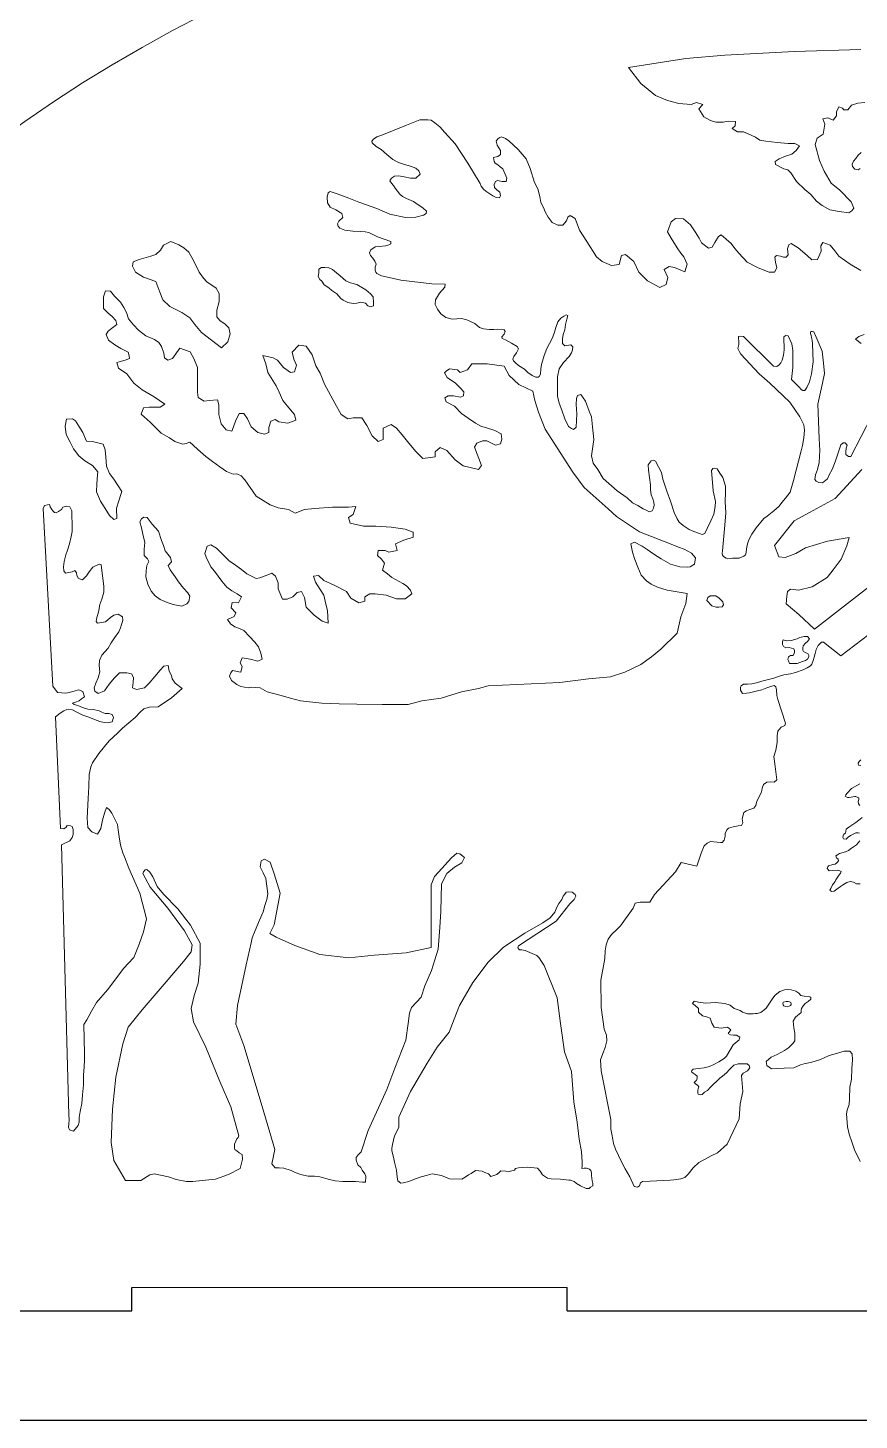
# Model space of a CAD drawing. Header units: millimetres. Extents: x 0 to 1069, y -442 to 347.
# Drawn here: x 96.1 to 210, y 0 to 190.8 of the extents above; entities that cross this region are included whole.
import ezdxf

# ---------------------------------------------------------------- set-up
doc = ezdxf.new("R2010")
doc.units = ezdxf.units.MM

# ---------------------------------------------------------------- blocks, each defined once
blk = doc.blocks.new('alles1')
for p, q in [((-124.53, 0), (-124.53, 4)), ((-50, 0), (-50, 4)), ((-50, 0), (50, 0)), ((-224.53, 0), (-124.53, 0))]:
    blk.add_line(p, q)
at = {"lineweight": 5}
blk.add_line((-124.53, 4), (-50, 4), dxfattribs=at)
for points in [[(-39.5, 213), (-37.41, 210.24), (-34.89, 208.15), (-32.8, 207.31), (-30.88, 206.81), (-28.79, 206.64), (-27.86, 206.98), (-26.78, 206.64), (-27.45, 205.89), (-27.45, 205.89), (-26.61, 204.55), (-25.44, 203.88), (-24.52, 203.63), (-23.26, 203.63), (-22.43, 203.8), (-21.17, 203.71), (-21.17, 203.71), (-21.25, 202.96), (-21.76, 202.54), (-21.76, 202.54), (-20.83, 201.96), (-19.83, 201.96), (-18.99, 201.62), (-17.74, 201.04), (-16.99, 200.53), (-15.98, 200.37), (-14.06, 200.11), (-12.13, 199.95), (-11.04, 199.95), (-10.21, 199.53), (-10.79, 198.78), (-11.55, 198.11), (-12.63, 197.77), (-13.72, 197.35), (-14.39, 196.85), (-14.31, 196.35), (-12.88, 195.6), (-12.21, 195.43), (-11.71, 194.93), (-10.71, 193.42), (-9.29, 192.08), (-8.28, 191.24), (-7.28, 190.07), (-6.36, 189.32), (-5.02, 188.57), (-3.43, 188.31), (-1.75, 188.06), (-1.25, 188.4), (-0.92, 188.9), (-1.34, 189.99), (-3.32, 191.97), (-4.79, 193.17), (-5.99, 195.19), (-6.81, 197.07), (-7.53, 199.78), (-7.16, 200.84), (-6.16, 201.53), (-5.85, 203.24), (-6.23, 204.17), (-5.37, 204.34), (-4.45, 203.93), (-3.9, 204.72), (-3.87, 205.4), (-3.45, 206.23), (-2.87, 206.02), (-2.6, 205.75), (-1.95, 205.75), (-1.3, 206.54), (-0.2, 206.88), (1, 206.98)], [(0.27, 216.06), (-11.06, 215.73), (-23.01, 215.09), (-29.65, 214.49), (-39.5, 213)], [(-0.18, 195.42), (-0.73, 195.56), (-1.11, 196.01), (-1.18, 196.42), (-0.94, 196.9), (-0.59, 197.38), (-0.15, 197.93), (0.33, 198.44)], [(0.15, 195.68), (-0.18, 195.42)], [(-48.47, 151.35), (-48.9, 150.96), (-49.28, 151.14), (-49.76, 151.48), (-50.4, 152.81), (-50.91, 154.26), (-51.34, 155.46), (-51.64, 156.66), (-51.68, 158.16), (-51.68, 159.96), (-51.38, 161.38), (-50.61, 162.45), (-49.67, 163.48), (-49.28, 164.08), (-49.11, 164.59), (-49.03, 165.11), (-49.37, 165.45), (-50.4, 165.28), (-50.78, 165.71), (-50.78, 166.5), (-50.71, 167.21), (-50.42, 168.02), (-50.29, 168.96), (-50.05, 169.86), (-49.88, 170.47), (-50.18, 170.61), (-50.56, 170.39), (-51.1, 170.04), (-51.59, 169.42), (-51.94, 168.43), (-52.18, 167.62), (-52.53, 166.68), (-53.01, 165.71), (-53.5, 164.84), (-53.96, 163.61), (-54.4, 162.12), (-54.51, 161.33), (-54.54, 160.43), (-54.8, 160.06), (-54.97, 159.95), (-55.36, 159.94), (-55.97, 160.23), (-56.76, 160.71), (-57.33, 161.29), (-58.33, 161.92), (-58.87, 162.39), (-59.19, 162.71), (-59.33, 163.02), (-59.15, 163.48), (-58.66, 164.11), (-58.34, 164.76), (-58.57, 165.2), (-59.54, 165.76), (-60.57, 166.31), (-61.11, 166.56), (-61.17, 166.83), (-60.79, 167.3), (-60.62, 167.74), (-60.81, 168.04), (-61.88, 168.15), (-62.57, 168.07), (-63.31, 168.09), (-64.3, 168.23), (-65.01, 168.42), (-65.83, 169.11), (-67.2, 169.77), (-68.11, 169.96), (-69.67, 169.88), (-70.79, 170.12), (-71.62, 170.75), (-72.22, 171.6), (-72.58, 172.4), (-72.52, 173.17), (-71.84, 174.29), (-70.96, 175.36), (-70.9, 175.85), (-73.15, 175.94), (-78.5, 176.53), (-81.02, 177.14), (-81.78, 177.28), (-82.6, 177.66), (-82.79, 177.89), (-82.9, 178.24), (-82.88, 178.77), (-82.72, 179.26), (-82.93, 179.77), (-83.28, 180.31), (-83.65, 180.74), (-83.86, 181.24), (-83.6, 181.72), (-82.85, 182.26), (-82.21, 182.3), (-81.11, 182.44), (-80.51, 182.61), (-80.21, 182.75), (-80.2, 183.19), (-82.47, 183.97), (-83.98, 184.73), (-84.6, 184.84), (-85.39, 184.86), (-86.72, 184.93), (-88.09, 185.11), (-88.94, 185.46), (-89.2, 185.81), (-89.34, 186.2), (-89.09, 186.66), (-88.44, 187.3), (-88.57, 187.98), (-89.6, 188.57), (-90.61, 189.05), (-91.05, 189.78), (-91.07, 190.74), (-90.92, 191.51), (-90.59, 191.75), (-89.38, 191.31), (-87.38, 190.59), (-85.67, 189.91), (-82.62, 188.81), (-80.36, 187.87), (-77.66, 187.3), (-75.91, 187.34), (-74.58, 187.66), (-74.13, 187.98), (-74.09, 188.37), (-74.74, 188.96), (-75.51, 189.42), (-76.34, 190.02), (-77.53, 190.53), (-78.19, 190.9), (-78.65, 191.3), (-79.08, 191.81), (-79.45, 192.29), (-79.72, 192.74), (-80.09, 193.16), (-80.35, 193.56), (-80.08, 194), (-79.55, 194.36), (-78.86, 194.44), (-77.89, 194.22), (-76.8, 194.03), (-75.94, 194), (-75.19, 194.7), (-75.4, 195.28), (-75.91, 195.71), (-76.82, 196.07), (-77.86, 196.35), (-78.89, 196.7), (-79.84, 197.22), (-80.9, 198.07), (-81.87, 198.92), (-82.73, 199.42), (-83.37, 200.07), (-83.42, 200.34), (-83.19, 200.67), (-82.57, 201.07), (-81.73, 201.36), (-77.49, 203.09), (-75.23, 204.01), (-73.87, 204.01), (-73.31, 203.93), (-72.67, 203.49), (-71.83, 202.82), (-70.93, 201.86), (-69.18, 199.91), (-66.99, 196.59), (-64.87, 193.13), (-64.7, 192.67), (-64.31, 192.12), (-63.94, 191.79), (-62.73, 190.99), (-62.16, 190.72), (-61.59, 190.66), (-61.39, 190.99), (-61.55, 191.63), (-62.06, 192.02), (-62.43, 192.43), (-62.52, 192.92), (-62.25, 193.45), (-61.94, 193.61), (-61.11, 193.47), (-60.44, 193.47), (-60.33, 194.02), (-61, 195.62), (-61.5, 195.96), (-61.85, 196.31), (-62.34, 196.56), (-62.51, 196.85), (-62.59, 197.55), (-61.85, 197.7), (-61.41, 198.07), (-61.41, 198.73), (-61.99, 199.68), (-62.14, 200.37), (-61.89, 200.78), (-61.55, 200.99), (-61.23, 201.07), (-60.54, 200.8), (-60.01, 200.41), (-58.4, 198.94), (-57.03, 197.35), (-56.34, 195.65), (-55.57, 193.29), (-55.03, 192.19), (-54.67, 190.9), (-54.48, 189.86), (-54.07, 189.01), (-53.76, 188.24), (-53.27, 187.31), (-52.56, 186.43), (-51.62, 185.99), (-50.72, 185.94), (-50.09, 186.68), (-49.87, 187.36), (-49.46, 187.64), (-48.64, 187.09), (-47.9, 185.09), (-46.63, 183.15), (-44.96, 180.54), (-44.02, 179.73), (-42.41, 179.06), (-41.08, 179.2), (-40.67, 180.74), (-40, 180.94), (-38.6, 179.73), (-37.73, 177.93), (-36.26, 176.45), (-34.11, 175.31), (-33.04, 175.78), (-32.77, 176.99), (-33.38, 178.39), (-32.51, 178.86), (-31.64, 178.73), (-29.83, 177.99), (-29.43, 179.27), (-30.03, 180.54), (-30.56, 181.14), (-31.17, 182.08), (-32.17, 183.75), (-32.84, 184.82), (-32.17, 186.56), (-31.43, 187.1), (-30.1, 187.03), (-28.89, 186.03), (-28.09, 184.82), (-27.42, 183.75), (-27.02, 182.95), (-25.81, 182.01), (-25.14, 182.21), (-24.74, 183.01), (-24.07, 184.02), (-23.6, 184.29), (-21.93, 182.81), (-21.26, 181.94), (-20.59, 181.14), (-19.18, 179.6), (-17.31, 178.66), (-15.43, 177.93), (-14.5, 177.93), (-14.09, 178.66), (-14.3, 179.6), (-14.42, 180.46), (-14.16, 180.74), (-13.46, 180.67), (-12.97, 180.47), (-12.49, 180.47), (-12.16, 180.86), (-12.28, 181.9), (-12.02, 182.58), (-11.65, 182.81), (-10.42, 182.07), (-8.88, 180.79), (-8.1, 180), (-7.14, 180.09), (-6.53, 181.51), (-6.56, 182.45), (-6.2, 182.97), (-4.99, 182.53), (-4.14, 181.57), (-3.46, 180.66), (-1.54, 179.29), (0.27, 178.22)], [(0.84, 167.25), (-0.06, 166.87), (-0.61, 166.44), (0.33, 165.67)], [(2.13, 124.33), (-7.65, 116.77), (-10.32, 119.24), (-12.47, 121.12), (-12.4, 122.39), (-12.27, 123.19), (-11.73, 123.6), (-10.39, 123.46), (-8.05, 124), (-5.5, 125.6), (-4.43, 126.94), (-3.09, 128.75), (-2.09, 131.03), (-1.69, 132.43), (-5.44, 131.83), (-9.19, 130.69), (-10.86, 129.69), (-12.67, 129.02), (-13.74, 129.15), (-14.47, 131.09), (-11.13, 135.31), (-8.52, 136.72), (-4.1, 139.13), (0.46, 144.08)], [(2.1, 153.17), (-1.41, 146.35), (-1.85, 146.33), (-2.29, 146.66), (-2.29, 147.16), (-2.2, 147.75), (-2.05, 148.26), (-2.42, 148.7), (-2.73, 148.65), (-3.12, 148.32), (-3.32, 147.84), (-4.08, 145.41), (-4.61, 144.12), (-5.13, 143.2), (-5.4, 142.52), (-5.99, 142.08), (-6.29, 141.84), (-6.91, 141.88), (-7.37, 142.1), (-7.61, 142.39), (-7.48, 143.18), (-7.13, 144.1), (-6.82, 145.28), (-6.71, 147.39), (-6.82, 149.43), (-7.09, 155.3), (-6.29, 158.87), (-5.95, 160.54), (-6.09, 162.35), (-6.36, 164.36), (-7.36, 166.77), (-7.76, 167.7), (-8.05, 167.77), (-8.26, 167.73), (-8.32, 167.65), (-8.31, 167.38), (-8.24, 167.09), (-8.13, 166.71), (-8.04, 166.24), (-7.98, 165.62), (-7.88, 162.56), (-8.15, 160.51), (-8.5, 159.14), (-8.94, 158.16), (-9.32, 157.63), (-9.67, 157.65), (-9.92, 157.79), (-10.24, 158.14), (-11.59, 159.51), (-11.36, 161.56), (-11.36, 163.13), (-11.36, 164.48), (-11.53, 165.62), (-12.18, 167.03), (-12.55, 167.09), (-12.89, 166.85), (-12.83, 164.63), (-12.95, 163.69), (-13.21, 162.82), (-13.41, 162.4), (-13.71, 162.06), (-14.11, 161.78), (-14.67, 161.81), (-19.79, 166.88), (-20.35, 166.97), (-20.66, 166.88), (-20.65, 166.57), (-20.58, 166.07), (-20.63, 165.52), (-20.76, 164.85), (-20.48, 164.24), (-20.24, 163.88), (-17.11, 160.48), (-15.28, 158.92), (-11.85, 155.63), (-10.15, 153.11), (-9.49, 151.78), (-9.38, 150.86), (-9.47, 149.54), (-9.71, 148.21), (-9.95, 147.31), (-11.22, 142.21), (-11.8, 140.22), (-12.6, 139.2), (-13.25, 138.43), (-13.68, 137.83), (-14.59, 137.04), (-15.76, 136.1), (-16.33, 135.71), (-17.62, 134.09), (-18.4, 133.04), (-18.91, 132.06), (-19.13, 131.35), (-19.29, 130.5), (-19.36, 129.88), (-19.45, 129.5), (-19.74, 129.24), (-20.16, 129.09), (-20.52, 128.93), (-21, 128.9), (-21.67, 128.91), (-22.51, 128.81), (-22.79, 128.92), (-23.21, 129.18), (-23.39, 129.45), (-23.47, 129.73), (-23.38, 130.18), (-22.98, 134.59), (-22.81, 136.71), (-22.95, 138.57), (-22.87, 140.22), (-22.87, 141.26), (-23.37, 142.71), (-23.88, 143.47), (-24.34, 144.2), (-24.82, 144.35), (-25.08, 144.29), (-25.28, 143.91), (-25, 140.48), (-24.61, 138.65), (-24.64, 137.76), (-24.91, 136.48), (-25.4, 135.32), (-26, 134.02), (-26.42, 133.15), (-26.88, 133), (-27.52, 133.18), (-28.32, 133.46), (-29.11, 133.82), (-30.12, 134.51), (-30.8, 135.06), (-31.18, 135.65), (-31.67, 136.74), (-32.3, 138.67), (-32.94, 140.41), (-33.6, 142.43), (-33.87, 143.57), (-34.89, 145.51), (-35.23, 145.71), (-35.64, 145.58), (-36.14, 144.92), (-36.09, 143.97), (-35.7, 141.5), (-35.74, 140.63), (-35.63, 139.78), (-35.35, 139.1), (-35.18, 138.51), (-35.11, 137.97), (-35.22, 137.49), (-35.43, 137.01), (-35.91, 136.87), (-36.35, 137.07), (-37.01, 137.39), (-37.88, 137.94), (-38.83, 138.42), (-39.7, 139.23), (-41.44, 140.44), (-43.81, 142.58), (-44.72, 144.13), (-45.56, 145.2), (-45.81, 146.46), (-45.46, 149.22), (-45.65, 151.43), (-45.81, 153.12), (-46.22, 154.11), (-46.84, 155.8), (-47.63, 156.96), (-48.22, 156.76), (-48.42, 156.28), (-48.44, 155.25), (-48.35, 153.63), (-48.47, 151.35)], [(-123.29, 180.11), (-124.33, 179.69), (-124.44, 178.96), (-123.92, 177.91), (-122.56, 177.08), (-120.46, 176.34), (-120.46, 176.34), (-119.73, 174.46), (-119.21, 173.2), (-118.06, 172.05), (-115.97, 171.01), (-114.61, 170.07), (-113.77, 168.92), (-112.62, 167.56), (-109.17, 164.94), (-108.12, 165.99), (-107.7, 167.35), (-107.91, 168.39), (-108.54, 169.02), (-109.48, 169.65), (-110, 170.28), (-110, 171.43), (-109.58, 172.89), (-109.58, 174.25), (-110.11, 175.19), (-111.68, 176.24), (-112.3, 176.87), (-113.04, 177.91), (-113.98, 179.9), (-114.81, 181.36), (-115.65, 182.1), (-116.49, 182.62), (-117.85, 183.14), (-117.85, 183.14), (-119.1, 182.52), (-119.63, 181.68), (-120.46, 180.95), (-121.3, 180.63), (-123.29, 180.11)], [(-88.73, 173.4), (-89.44, 174.2), (-90.32, 174.75), (-90.81, 175.21), (-91.61, 175.76), (-92.02, 176.36), (-92.38, 176.67), (-92.65, 177.19), (-92.54, 177.82), (-92.51, 178.42), (-92.05, 178.72), (-91.5, 178.72), (-90.81, 178.67), (-90.18, 178.39), (-89.5, 177.82), (-88.86, 177.27), (-87.91, 176.42), (-87.11, 176.09), (-86.04, 175.79), (-84.5, 174.86), (-83.65, 174.22), (-83.24, 173.68), (-83.16, 172.77), (-83.19, 172.14), (-83.6, 171.95), (-84.12, 172.17), (-84.56, 172.58), (-85.38, 172.8), (-85.99, 172.63), (-86.67, 172.55), (-87.58, 172.74), (-88.37, 173.13), (-88.73, 173.4)], [(-105.92, 109.41), (-107.31, 109.68), (-107.58, 109.3), (-107.8, 108.71), (-107.47, 107.96), (-106.56, 107.27), (-105.87, 106.95), (-104.64, 106.68), (-104.05, 106.84), (-102.55, 106.68), (-101.37, 106.04), (-99.23, 105.45), (-97.35, 104.91), (-95.64, 104.48), (-91.99, 104.05), (-89.05, 103.95), (-86, 103.89), (-81.66, 103.84), (-77.21, 103.84), (-74.91, 104.48), (-71.59, 104.91), (-68.11, 106.04), (-65.16, 106.57), (-63.5, 107.05), (-51.26, 107.59), (-46.36, 108.24), (-42.6, 108.57), (-40.15, 109.39), (-37.37, 110.7), (-35.57, 112), (-33.94, 113.31), (-31.16, 116.09), (-30.51, 118.87), (-29.69, 121.16), (-29.44, 122.85), (-32.88, 123.44), (-34.55, 123.94), (-35.64, 124.44), (-36.39, 125.03), (-37.31, 126.03), (-37.9, 127.37), (-38.4, 128.71), (-38.82, 129.97), (-39.07, 131.39), (-38.48, 131.64), (-37.14, 130.97), (-36.31, 130.39), (-35.14, 129.63), (-33.88, 128.8), (-32.29, 127.88), (-30.7, 127.46), (-29.44, 127.37), (-28.94, 127.46), (-28.19, 127.88), (-28.02, 128.96), (-28.69, 129.8), (-29.95, 130.47), (-30.95, 130.81), (-32.21, 131.31), (-37.62, 133.41), (-41.55, 136.08), (-42.96, 137.38), (-47.09, 141.03), (-49.01, 143.63), (-53.76, 151.01), (-54.91, 153.94), (-55.54, 155.93), (-55.85, 157.5), (-58.26, 158.65), (-59.93, 160.22), (-60.77, 161.79), (-63.7, 162.2), (-64.85, 162.2), (-66.31, 162.2), (-67.04, 161.16), (-67.04, 161.16), (-68.3, 160.74), (-68.8, 161.2), (-70.13, 161.33), (-70.73, 160.94), (-71.03, 160.64), (-70.56, 159.87), (-69.14, 158.89), (-68.33, 158.12), (-67.69, 157.43), (-67.73, 156.75), (-68.29, 156.49), (-69.44, 156.7), (-70.38, 156.7), (-70.94, 156.36), (-70.73, 155.72), (-69.31, 154.95), (-68.07, 153.7), (-66.96, 152.93), (-65.71, 152.07), (-64.69, 151.47), (-63.96, 151.3), (-62.41, 150.79), (-61.3, 150.19), (-61.17, 149.33), (-61.39, 148.52), (-62.29, 148.26), (-63.74, 148.99), (-64.47, 149.03), (-65.46, 148.6), (-65.84, 147.92), (-64.66, 144.82), (-65.18, 144.09), (-67.8, 144.72), (-69.16, 145.77), (-70.62, 147.34), (-71.77, 147.86), (-72.61, 147.13), (-72.61, 146.29), (-72.61, 146.29), (-74.7, 145.98), (-75.96, 147.23), (-77.32, 148.9), (-78.26, 150.06), (-79.2, 151.21), (-80.14, 151.83), (-81.5, 151.21), (-81.5, 149.22), (-82.34, 148.9), (-83.39, 149.85), (-84.33, 151.62), (-85.16, 152.98), (-86.63, 152.98), (-87.57, 152.78), (-88.72, 153.51), (-89.77, 155.49), (-91.55, 158.74), (-92.28, 160.62), (-93.01, 161.88), (-93.64, 163.76), (-94.68, 165.22), (-95.94, 165.43), (-97.09, 164.18), (-96.78, 163.03), (-96.36, 161.98), (-96.67, 160.83), (-97.4, 160.73), (-98.55, 161.56), (-99.6, 162.82), (-100.33, 163.24), (-102.11, 163.65), (-101.59, 162.19), (-101.27, 160.73), (-99.81, 158.42), (-99.29, 157.38), (-98.66, 155.91), (-97.4, 154.34), (-96.67, 153.51), (-96.46, 152.57), (-97.82, 152.04), (-99.39, 152.25), (-100.02, 152.67), (-100.75, 152.36), (-101.07, 151.31), (-101.07, 150.47), (-101.8, 150.16), (-102.95, 150.47), (-104.1, 151.42), (-104.73, 152.78), (-105.35, 153.72), (-106.19, 153.72), (-106.82, 152.36), (-107.13, 151.42), (-107.45, 150.68), (-108.39, 150.89), (-109.23, 151.94), (-109.64, 153.51), (-109.64, 155.18), (-109.85, 156.02), (-111.32, 155.91), (-111.32, 155.91), (-112.15, 155.81), (-113.2, 156.44), (-113.31, 157.38), (-113.31, 159.47), (-113.31, 161.56), (-113.93, 163.13), (-114.56, 164.28), (-116.34, 164.91), (-117.59, 163.13), (-117.59, 163.13), (-118.37, 162.84), (-118.97, 163.25), (-119.04, 164.05), (-119.44, 165.19), (-119.91, 165.86), (-120.65, 166.39), (-122.12, 167), (-123.39, 168), (-124.26, 168.87), (-125.13, 169.94), (-125.47, 171.01), (-125.94, 171.88), (-126.47, 172.75), (-127.54, 173.82), (-128.21, 174.63), (-129.08, 174.69), (-129.42, 173.69), (-129.42, 172.89), (-129.42, 172.28), (-129.42, 171.68), (-128.61, 170.88), (-127.94, 170.34), (-127.28, 169.61), (-127.14, 168.94), (-128.01, 168.27), (-128.61, 167.8), (-128.95, 167.26), (-128.55, 166.26), (-127.48, 165.46), (-126.41, 164.85), (-125.2, 164.18), (-125, 163.58), (-124.93, 163.11), (-125.67, 162.84), (-126.74, 162.58), (-127.14, 162.44), (-126.81, 161.44), (-125.4, 160.5), (-124.2, 158.89), (-122.79, 157.76), (-120.71, 156.55), (-118.91, 155.28), (-119.71, 154.81), (-121.58, 154.81), (-122.52, 154.68), (-122.92, 153.6), (-121.38, 152.2), (-119.51, 150.32), (-118.1, 149.52), (-117.17, 148.92), (-115.83, 148.45), (-115.22, 148.58), (-114.62, 148.78), (-114.02, 148.25), (-113.22, 147.51), (-111.88, 146.31), (-110.74, 145.5), (-109.47, 144.57), (-108.33, 143.76), (-107.19, 143.29), (-106.59, 143.36), (-105.85, 143.03), (-105.18, 142.36), (-103.27, 139.55), (-100.86, 138.08), (-99.5, 137.56), (-97.72, 137.24), (-96.57, 136.62), (-95, 137.24), (-93.22, 137.45), (-90.19, 137.66), (-87.47, 137.66), (-86.21, 137.77), (-86.21, 137.77), (-86.63, 136.41), (-87.47, 135.88), (-87.15, 134.94), (-84.85, 134.42), (-82.76, 134.42), (-80.15, 134.21), (-77.74, 133.9), (-76.38, 133.37), (-76.38, 132.54), (-77.95, 132.01), (-79.41, 131.39), (-79.41, 131.39), (-79.1, 130.23), (-79.1, 130.23), (-80.56, 129.92), (-81.19, 130.23), (-82.34, 130.23), (-82.45, 129.4), (-81.82, 128.77), (-81.3, 128.04), (-81.3, 128.04), (-81.61, 126.89), (-80.77, 126.26), (-80.04, 125.63), (-78.16, 124.59), (-77.53, 124.17), (-76.8, 123.43), (-76.59, 122.81), (-77.74, 121.97), (-79.2, 121.97), (-80.98, 122.6), (-82.87, 122.81), (-83.81, 122.81), (-84.64, 122.28), (-84.64, 121.55), (-85.69, 121.24), (-87.05, 122.07), (-87.78, 123.23), (-89.87, 124.27), (-91.65, 125.11), (-92.59, 125.95), (-93.43, 125.84), (-93.12, 124.79), (-92.28, 123.54), (-91.65, 122.6), (-91.34, 121.03), (-91.03, 119.98), (-90.92, 117.79), (-91.97, 118.1), (-93.33, 119.15), (-94.69, 120.51), (-95, 122.18), (-95.52, 123.23), (-95.52, 123.23), (-96.26, 123.02), (-96.99, 122.28), (-97.93, 121.87), (-98.77, 121.87), (-99.5, 123.64), (-99.5, 124.69), (-99.92, 125.84), (-100.55, 126.36), (-101.28, 126.05), (-101.28, 126.05), (-102.64, 125.53), (-103.27, 125.42), (-104.83, 126.26), (-105.78, 126.99), (-106.82, 127.72), (-107.87, 128.46), (-109.02, 129.61), (-110.06, 130.65), (-111.01, 131.18), (-111.63, 130.97), (-111.63, 130.97), (-112.05, 129.71), (-111.84, 129.08), (-111.84, 129.08), (-111.01, 127.41), (-110.38, 126.68), (-109.12, 125), (-109.12, 125), (-108.29, 123.96), (-107.45, 123.33), (-106.51, 122.81), (-105.78, 122.28), (-105.78, 122.28), (-106.3, 121.24), (-107.34, 121.34), (-107.34, 121.34), (-107.55, 120.4), (-107.55, 120.4), (-106.72, 119.56), (-107.03, 118.94), (-107.03, 118.94), (-108.18, 118.41), (-107.66, 117.68), (-106.93, 117.16), (-105.98, 116.84), (-105.36, 116.53), (-104.42, 115.48), (-104.42, 115.48), (-103.47, 114.54), (-102.85, 113.71), (-102.85, 113.71), (-102.43, 112.66), (-102.43, 112.66), (-102.22, 111.61), (-102.95, 111.3), (-104.31, 111.61), (-105.67, 111.82), (-105.67, 111.82), (-105.98, 110.99), (-105.67, 110.36), (-105.86, 109.4)], [(-127.1, 135.74), (-127.18, 137.49), (-126.76, 138.75), (-126.43, 139.84), (-126.26, 140.34), (-127.6, 142.43), (-128.35, 143.44), (-128.86, 144.69), (-129.02, 146.2), (-129.11, 147.45), (-129.44, 148.46), (-131.28, 148.88), (-132.29, 148.96), (-132.96, 150.47), (-133.63, 151.55), (-134.21, 152.47), (-134.71, 152.81), (-134.71, 152.81), (-135.72, 152.73), (-135.97, 151.55), (-135.8, 150.13), (-135.13, 148.79), (-134.55, 147.62), (-133.63, 146.45), (-132.62, 145.61), (-131.28, 144.77), (-130.36, 143.69), (-130.45, 143.18), (-130.53, 141.68), (-130.61, 140.26), (-129.94, 138.67), (-129.11, 137.41), (-128.35, 136.24), (-127.6, 135.57), (-127.1, 135.74)], [(-138.08, 106.99), (-139.73, 137.42), (-139.52, 137.94), (-139.52, 137.94), (-139.01, 138.07), (-138.66, 138.11), (-138.53, 137.7), (-138.22, 137.25), (-138.05, 137.01), (-137.81, 136.74), (-137.5, 136.7), (-137.12, 136.94), (-136.57, 137.25), (-136.37, 137.66), (-136.37, 137.66), (-135.65, 137.8), (-135.17, 137.7), (-134.82, 137.04), (-134.82, 136.43), (-134.82, 135.84), (-134.79, 135.12), (-134.76, 134.23), (-134.76, 133.48), (-134.96, 132.62), (-135.24, 131.35), (-135.58, 130.29), (-135.85, 129.5), (-136.16, 128.34), (-136.26, 127.41), (-136.2, 126.73), (-135.89, 126.35), (-134.79, 126.56), (-134.28, 126.83), (-134.04, 126.38), (-133.97, 125.97), (-133.69, 125.42), (-132.97, 125.18), (-132.32, 125.87), (-131.84, 126.56), (-131.22, 127.38), (-130.16, 127.89), (-129.79, 127.75), (-129.68, 126.83), (-129.36, 124.14), (-129.36, 123.07), (-129.68, 121.89), (-130, 120.98), (-130.27, 119.69), (-130.54, 118.78), (-130.65, 118.08), (-130.43, 117.76), (-129.04, 118.03), (-128.18, 118.73), (-127.65, 119.16), (-126.9, 119.32), (-126.15, 118.89), (-126.09, 118.3), (-126.2, 117.87), (-126.31, 117.55), (-126.47, 117.01), (-126.79, 116.32), (-127.54, 115.25), (-128.07, 114.39), (-128.61, 113.48), (-129.68, 112.3), (-130.06, 111.39), (-130.16, 110.53), (-130, 109.46), (-130.32, 108.39), (-130.7, 107.53), (-131.02, 106.73), (-130.91, 106.14), (-130.32, 105.76), (-129.2, 106.19), (-128.4, 107.32), (-127.49, 108.44), (-126.63, 109.25), (-125.4, 109.3), (-124.59, 109.09), (-124.27, 108.5), (-124.33, 107.59), (-124.43, 106.68), (-124.43, 106.68), (-123.74, 106.41), (-122.4, 106.73), (-121.59, 107.53), (-120.58, 108.66), (-119.67, 109.73), (-119.08, 110.42), (-118.33, 110.53), (-118.17, 109.57), (-117.74, 108.82), (-117.63, 108.23), (-117.15, 107.53), (-115.92, 106.57), (-117.78, 104.97), (-120.04, 103.46), (-121.55, 103.38), (-122.47, 103.13), (-123.14, 102.54), (-123.98, 101.62), (-125.06, 100.7), (-126.15, 99.78), (-126.99, 98.94), (-128.41, 97.6), (-129.25, 96.68), (-130.17, 95.43), (-131.26, 93.84), (-131.59, 93.17), (-131.84, 91.83), (-131.93, 89.82), (-132.01, 87.73), (-132.18, 84.38), (-132.09, 82.79), (-132.09, 82.79), (-131.42, 82.04), (-130.42, 81.62), (-129.83, 82.62), (-129.58, 84.04), (-129.25, 85.22), (-128.91, 86.22), (-128.91, 86.22), (-128.41, 85.89), (-127.99, 85.22), (-126.99, 83.29), (-126.9, 82.37), (-126.74, 81.2), (-126.49, 79.78), (-126.07, 78.44), (-125.82, 77.77), (-125.06, 75.84), (-123.16, 71.51), (-122.01, 67.11), (-122.54, 64.92), (-123.27, 62.82), (-124.21, 60.52), (-125.99, 58.64), (-127.14, 57.07), (-128.71, 54.98), (-130.59, 52.78), (-131.43, 51.32), (-132.27, 49.85), (-132.79, 49.01), (-132.64, 44.08), (-132.64, 42.96), (-132.69, 41.78), (-132.8, 40.33), (-132.85, 38.67), (-133.01, 36.96), (-133.12, 35.51), (-133.39, 34.12), (-133.55, 33.1), (-133.55, 32.3), (-133.71, 31.71), (-134.55, 30.75)], [(-121.08, 134.76), (-121.94, 135.88), (-122.47, 135.93), (-122.9, 135.67), (-123.17, 135.13), (-122.9, 134.11), (-122.69, 133.04), (-122.31, 131.6), (-122.42, 130.47), (-122.42, 129.4), (-121.88, 128.81), (-121.88, 128.81), (-121.62, 128.33), (-121.99, 127.69), (-122.1, 126.72), (-122.15, 125.7), (-121.83, 124.47), (-121.24, 123.29), (-120.55, 122.44), (-119.69, 121.85), (-118.51, 121.31), (-117.44, 120.99), (-115.99, 120.67), (-115.14, 121.1), (-114.76, 121.47), (-114.6, 122.38), (-114.98, 122.97), (-115.67, 123.78), (-116.53, 124.85), (-117.12, 125.7), (-117.97, 126.94), (-118.3, 127.69), (-117.76, 128.28), (-117.92, 129.03), (-118.83, 130.2), (-119.1, 131.06), (-119.47, 131.97), (-119.96, 133.52), (-121.08, 134.76)], [(-25.9, 122.17), (-26.06, 121.69), (-25.25, 120.78), (-24.5, 120.51), (-24.02, 120.51), (-23.43, 120.57), (-23.22, 120.94), (-23.33, 121.42), (-23.97, 122.07), (-24.56, 122.44), (-25.52, 122.49), (-25.9, 122.17)], [(-35.77, 22.19), (-37.11, 22.15), (-37.42, 21.91), (-37.62, 21.4), (-37.96, 21.16), (-38.51, 21.26), (-39.27, 22.94), (-40.09, 24.28), (-40.67, 25.51), (-41.19, 26.57), (-41.73, 27.67), (-42.04, 28.63), (-42.18, 29.35), (-42.35, 30.24), (-42.52, 31.1), (-42.52, 32.78), (-44.2, 41.07), (-44.31, 43), (-43.88, 44.07), (-43.51, 45.09), (-43.18, 46.26), (-43.24, 47.18), (-43.67, 48.25), (-44.19, 51.93), (-44.24, 56.63), (-43.75, 59.1), (-43.56, 60.34), (-43.5, 61.65), (-43.34, 62.7), (-42.95, 63.63), (-42.38, 64.45), (-41.5, 65.3), (-40.84, 65.93), (-38.7, 68.98), (-38.34, 69.8), (-37.52, 69.99), (-35.85, 69.96), (-35.02, 71.31), (-31.47, 75.18), (-30.47, 76.77), (-27.79, 76.18), (-27.04, 78.36), (-26.53, 79.61), (-26.03, 80.12), (-25.45, 80.37), (-23.75, 80.23), (-23.45, 80.23), (-23.12, 80.61), (-22.96, 81.3), (-22.93, 81.76), (-22.63, 82.39), (-22.36, 82.69), (-21.56, 82.91), (-20.74, 83.08), (-20.16, 83.11), (-19.92, 83.57), (-20.03, 84.29), (-19.75, 85.35), (-19.29, 85.64), (-18.74, 85.84), (-18.05, 86.11), (-17.7, 86.56), (-17.5, 87.31), (-16.73, 88.85), (-16.61, 89.53), (-16.36, 90.15), (-15.83, 90.55), (-15.17, 90.62), (-14.53, 90.52), (-14.11, 90.97), (-14.45, 93.7), (-14.62, 94.93), (-14.29, 96.05), (-14.03, 97.34), (-14.03, 98.46), (-13.92, 99.27), (-13.33, 99.96), (-12.74, 100.23), (-12.63, 100.66), (-13.9, 104.73), (-14.07, 105.41), (-14.17, 106.34), (-14.24, 106.89), (-14.55, 107.09), (-15.13, 106.96), (-15.82, 106.72), (-16.64, 106.37), (-17.43, 106.17), (-18.08, 106.03), (-18.77, 105.82), (-19.31, 105.79), (-19.97, 105.72), (-20.14, 106), (-20.31, 106.3), (-20.31, 106.82), (-20.21, 107.06), (-19.79, 107.33), (-19.11, 107.33), (-18.39, 107.37), (-17.6, 107.54), (-16.64, 107.85), (-15.75, 108.09), (-14.62, 108.36), (-13.83, 108.63), (-12.9, 108.94), (-11.74, 109.11), (-10.92, 109.35), (-9.61, 109.8), (-8.89, 110.11), (-8.34, 110.45), (-8.1, 110.76), (-7.9, 111.41), (-7.69, 111.96), (-7.52, 112.61), (-7.38, 113.3), (-7.04, 113.95), (-6.46, 114.5), (-6.12, 114.53), (-3.13, 112.2), (5.23, 118.56)], [(0.28, 94.37), (-0.01, 94.09), (-0.17, 93.82), (-0.19, 93.67), (-0.1, 93.47), (0.27, 93.4)], [(0.11, 90.28), (-1.29, 89.45), (-2.07, 88.64), (-2.27, 88.39), (-2.38, 88.15), (-2.02, 87.91), (-1.69, 87.94), (-0.76, 88.08), (-0.57, 88.11), (-0.22, 87.94), (-0.08, 87.87), (-0.08, 87.56), (-0.18, 87.21), (-0.11, 86.81), (0.12, 86.57)], [(0.54, 84.51), (-0.08, 84.02), (-0.54, 83.66), (-1.23, 83.19), (-1.79, 82.83), (-2.21, 82.51), (-2.36, 81.83), (-2.64, 81.65), (-2.75, 81.37), (-2.78, 81.06), (-2.68, 80.82), (-2.23, 80.79), (-1.9, 81.14), (-1.46, 81.43), (-0.57, 81.85), (-0.17, 81.85), (0.07, 81.83)], [(0.13, 80.5), (-0.43, 79.83), (-0.77, 79.59), (-1.3, 79.21), (-1.82, 78.85), (-2.36, 78.59), (-3.36, 78.3), (-3.73, 78.11), (-3.98, 77.93), (-3.86, 77.6), (-3.61, 77.33), (-3.55, 77.07), (-3.79, 76.78), (-4.12, 76.5), (-4.53, 76.42), (-5.22, 76.19), (-5.35, 76.06), (-5.45, 75.73), (-5.15, 75.34), (-4.55, 75.39), (-3.76, 75.47), (-3.31, 75.37), (-3.1, 75.22), (-3.18, 74.93), (-3.55, 74.49), (-4, 73.79), (-4.12, 73.53), (-4.57, 72.98), (-4.86, 72.31), (-5.02, 72.03), (-4.73, 71.82), (-4.3, 71.88), (-3.83, 72.19), (-3.17, 72.65), (-2.66, 73), (-2.1, 73.33), (-1.55, 73.54), (-0.98, 73.44), (-0.46, 73.1), (0.18, 73.14)], [(0.15, 25.56), (-0.18, 26.3), (-0.72, 27.37), (-1.19, 28.78), (-1.72, 30.25), (-1.99, 31.52), (-2.19, 33.73), (-2.06, 34.33), (-1.72, 35.34), (-1.66, 36.28), (-1.59, 38.28), (-1.32, 39.69), (-1.25, 41.5), (-1.12, 42.97), (-1.19, 43.98), (-1.59, 44.44), (-2.59, 44.44), (-3.87, 44.04), (-5.14, 43.71), (-6.61, 43.04), (-8.28, 42.5), (-9.22, 42.37), (-10.03, 42.1), (-11.16, 41.63), (-12.84, 41.56), (-14.04, 41.5), (-14.98, 41.43), (-15.78, 42.03), (-15.92, 42.7), (-15.05, 43.44), (-14.04, 43.91), (-12.77, 44.58), (-12.1, 45.05), (-11.3, 45.85), (-11.03, 46.25), (-11.03, 47.52), (-11.16, 48.46), (-11.3, 49.6), (-10.9, 50.27), (-9.92, 51.11), (-9.92, 51.46), (-9.86, 51.78), (-9.59, 52.23), (-9.24, 52.65), (-8.72, 52.99), (-8.26, 53.38), (-8.26, 53.64), (-8.44, 53.79), (-9.44, 53.87), (-9.97, 53.97), (-10.35, 54.42), (-10.84, 54.76), (-11.63, 54.99), (-12.23, 55.02), (-12.79, 54.98), (-13.57, 54.66), (-14.37, 54.08), (-14.78, 53.53), (-15.9, 51.83), (-16.25, 51.57), (-16.82, 51.11), (-17.44, 50.91), (-17.83, 50.91), (-18.16, 50.87), (-19.13, 50.87), (-20, 51.15), (-20.4, 51.42), (-21.39, 51.77), (-22.11, 52.32), (-22.99, 52.62), (-24.57, 52.82), (-26.3, 52.71), (-27.51, 52.87), (-28.23, 53), (-28.54, 52.65), (-28.06, 52.27), (-27.53, 51.75), (-27.49, 51.13), (-26.83, 50.54), (-26.15, 50.34), (-25.49, 50.1), (-25.2, 49.25), (-24.85, 48.59), (-23.62, 48.41), (-22.55, 48.57), (-22, 48.11), (-22.44, 47.5), (-22.05, 47.25), (-21.54, 47.2), (-20.98, 47.23), (-20.42, 46.86), (-20.52, 46.41), (-21.58, 45.55), (-22.69, 43.6), (-23.14, 43.23), (-24.05, 42.63), (-24.89, 42.2), (-25.65, 41.83), (-26.51, 41.6), (-27.53, 41.51), (-28.44, 41.36), (-28.64, 41.17), (-28.71, 40.92), (-28.41, 40.68), (-28.08, 40.47), (-27.73, 40.18), (-27.73, 39.82), (-27.84, 39.43), (-27.95, 39.39), (-28.16, 39.22), (-28.25, 39.08), (-28.02, 38.86), (-27.64, 38.6), (-27.48, 38.37), (-27.55, 38.01), (-27.62, 37.78), (-27.64, 37.33), (-27.57, 37.07), (-27.23, 36.97), (-26.88, 37.02), (-26.47, 37.41), (-25.98, 37.74), (-25.45, 38.27), (-23.88, 39.83), (-23.4, 40.18), (-22.72, 40.73), (-22.21, 41.31), (-21.81, 41.73), (-21.47, 42.04), (-20.71, 42.27), (-19.97, 42.31), (-19.19, 42.27), (-18.86, 42.01), (-18.73, 41.58), (-19.12, 41.11), (-19.86, 40.72), (-20.17, 40.3), (-19.93, 37.57), (-20.4, 35.43), (-20.53, 32.88), (-22.61, 28.53), (-24.28, 27.06), (-25.35, 26.52), (-26.49, 25.92), (-27.43, 25.39), (-28.43, 24.45), (-29.3, 23.38), (-29.84, 22.84), (-30.51, 22.57), (-31.71, 22.44), (-32.38, 22.37), (-35.77, 22.19)], [(-13, 114.91), (-12.42, 114.73), (-11.63, 114.8), (-10.64, 115.11), (-10.13, 115.35), (-9.41, 115.49), (-8.82, 115.49), (-8.51, 115.08), (-8.82, 114.63), (-9.17, 114.36), (-9.17, 114.36), (-9.61, 113.91), (-9.65, 113.57), (-9.65, 113.16), (-9.51, 112.95), (-9.51, 112.95), (-9.13, 112.71), (-8.79, 112.57), (-8.79, 112.57), (-8.62, 112.23), (-8.62, 111.99), (-8.86, 111.61), (-9.17, 111.41), (-9.68, 111.24), (-10.64, 110.86), (-10.95, 110.86), (-11.56, 110.86), (-11.91, 110.89), (-12.11, 111.31), (-12.22, 111.58), (-12.11, 111.99), (-11.77, 112.23), (-11.29, 112.27), (-11.29, 112.27), (-11.08, 112.75), (-11.08, 113.09), (-11.19, 113.36), (-11.19, 113.36), (-12.01, 113.6), (-12.56, 113.57), (-12.56, 113.57), (-12.94, 113.77), (-13.11, 114.15), (-13.14, 114.56), (-13, 114.91)], [(-134.55, 30.75), (-135.22, 31), (-135.37, 31.43), (-135.32, 31.96), (-135.28, 32.78), (-135.35, 33.51), (-136.6, 79.8), (-135.14, 80.52), (-134.79, 81.04), (-134.62, 81.59), (-134.58, 82.41), (-134.75, 82.96), (-135.05, 83.05), (-135.61, 83.13), (-135.78, 82.83), (-136.21, 82.53), (-136.76, 82.62), (-137.61, 101.72), (-136.81, 102.38), (-136.18, 102.74), (-135.69, 102.98), (-135.33, 103.04), (-134.7, 102.93), (-133.99, 102.54), (-132.94, 102.05), (-131.9, 101.69), (-130.94, 101.26), (-130.04, 100.95), (-129.27, 100.76), (-128.69, 100.73), (-127.93, 100.87), (-127.68, 101.61), (-127.9, 102.13), (-128.47, 102.3), (-129.13, 102.32), (-129.68, 102.52), (-130.15, 102.74), (-131.13, 102.98), (-132.07, 103.07), (-133, 103.34), (-133.77, 103.67), (-134.43, 103.86), (-134.73, 104.08), (-134.21, 104.24), (-133.55, 104.46), (-133.14, 104.82), (-132.67, 105.18), (-132.94, 106.08), (-133.66, 106.36), (-134.4, 106.16), (-134.78, 106.05), (-135.19, 105.92), (-135.96, 105.81), (-136.56, 105.86), (-137.28, 105.89), (-138.08, 106.99)], [(-71.49, 73.14), (-70.58, 74.91), (-69.3, 75.98), (-68.01, 76.73), (-67.58, 77.64), (-68.39, 78.28), (-68.92, 78.39), (-69.78, 77.59), (-72.03, 75.12), (-72.72, 74.37), (-73.31, 72.98), (-73.31, 62.22), (-77.54, 61.3), (-83.06, 60.88), (-87.4, 60.45), (-92.38, 61.04), (-96.61, 62.59), (-99.83, 63.98), (-100.9, 64.63), (-100.2, 66.13), (-99.13, 71.54), (-100.2, 74.86), (-100.84, 76.84), (-101.81, 77.37), (-102.4, 77.05), (-102.56, 76.03), (-102.08, 75.02), (-101.59, 74.05), (-101.27, 71.43), (-101.43, 70.46), (-101.75, 69.39), (-102.08, 68.32), (-102.66, 66.93), (-103.41, 65.11), (-103.95, 63.88), (-104.11, 63.02), (-104.98, 59.25), (-106.45, 52.29), (-106.72, 49.08), (-105.38, 45.46), (-102.25, 34.99), (-100.07, 27.63), (-100.57, 25.15), (-99.98, 24.45), (-99.29, 24.45), (-98.49, 24.4), (-97.25, 24.02), (-96.56, 23.7), (-95.59, 23.33), (-95.16, 23.22), (-94.36, 23.06), (-93.24, 23.06), (-92.33, 22.95), (-90.72, 22.47), (-89.75, 22.26), (-88.42, 22.15), (-86.86, 22.15), (-86.22, 22.15), (-85.04, 22.04), (-84.56, 22.04), (-84.56, 22.04), (-84.45, 23.06), (-84.67, 23.43), (-85.09, 24.08), (-85.36, 24.56), (-85.36, 24.56), (-85.84, 24.99), (-85.84, 24.99), (-86.11, 25.79), (-86.11, 26.27), (-85.79, 26.7), (-85.26, 27.24), (-84.08, 30.88), (-80.87, 37.9), (-79.51, 41.56), (-77.62, 46.37), (-77.2, 49.2), (-77, 50.97), (-76.68, 51.92), (-75.01, 53.69), (-74.38, 55.68), (-73.23, 58.3), (-72.1, 61.93), (-71.79, 65.64), (-71.66, 68.47), (-71.49, 73.14)], [(-120.96, 74.32), (-121.44, 75.15), (-121.96, 75.59), (-122.27, 75.52), (-122.54, 75.18), (-122.64, 74.91), (-121.41, 72.54), (-118.36, 68.98), (-115.51, 65.1), (-114.21, 62.7), (-114.4, 61.5), (-115.69, 59.83), (-118.65, 56.35), (-122.8, 51.54), (-125.2, 48.56), (-126.09, 45.7), (-127.26, 39.98), (-127.85, 34.54), (-128.08, 28.82), (-127.64, 25.73), (-125.63, 22.28), (-123.02, 22.28), (-121.48, 23.29), (-120.75, 23.42), (-118.27, 22.95), (-116.93, 22.48), (-115.19, 22.15), (-114.12, 22.15), (-112.51, 22.28), (-110.23, 22.55), (-108.02, 23.35), (-105.98, 24.36), (-105.6, 25.98), (-105.65, 26.78), (-105.65, 26.78), (-106.14, 27.05), (-106.56, 27.39), (-106.91, 27.63), (-106.95, 27.87), (-106.95, 28.22), (-106.95, 28.55), (-106.71, 29.03), (-106.71, 29.03), (-106.58, 29.45), (-106.31, 29.67), (-106.2, 29.97), (-107.58, 34.92), (-109.45, 39.25), (-111.86, 45.15), (-114, 49.48), (-114.37, 51.76), (-113.89, 54.02), (-113.17, 56.12), (-112.83, 59.37), (-112.83, 62.98), (-114.48, 66.04), (-116.69, 68.83), (-119.11, 71.36), (-120.19, 72.67), (-120.96, 74.32)], [(-45.7, 22.24), (-45.63, 21.79), (-45.63, 21.42), (-45.98, 21.14), (-46.25, 20.94), (-46.73, 20.94), (-47.72, 21.38), (-47.72, 21.38), (-48.38, 21.79), (-48.82, 22.14), (-49.4, 22.34), (-49.71, 22.34), (-51.12, 22.51), (-52.73, 22.58), (-53.35, 22.69), (-54.24, 23.3), (-54.65, 23.89), (-55.09, 24.43), (-56.84, 24.57), (-58.35, 24.47), (-58.87, 24.37), (-59, 24.09), (-59.93, 23.82), (-60.51, 23.92), (-61.33, 23.95), (-61.57, 23.75), (-62.05, 23.34), (-63.07, 22.99), (-63.49, 23.44), (-64.09, 23.69), (-64.53, 23.88), (-65.7, 23.99), (-66.46, 23.5), (-66.9, 23.25), (-67.44, 22.85), (-68.05, 22.51), (-70.16, 22.58), (-71.54, 23.15), (-73.1, 23.43), (-73.89, 23.21), (-74.98, 22.95), (-76.15, 22.53), (-77.11, 22.16), (-78.1, 21.9), (-78.51, 21.87), (-79.02, 22.27), (-79.11, 22.88), (-79.22, 24.07), (-79.59, 25.47), (-79.74, 26.31), (-80.03, 27.4), (-80.03, 27.84), (-79.92, 28.48), (-79.76, 29.22), (-79.55, 29.97), (-78.85, 31.39), (-78.85, 33.15), (-76.84, 37.57), (-74, 42.39), (-72.28, 45.17), (-70.19, 47.74), (-69.34, 49.94), (-68.43, 52.3), (-66.14, 56.25), (-63.54, 59.71), (-60.89, 62.27), (-57.23, 64.67), (-54.16, 66.43), (-52.91, 67.33), (-52.12, 68.3), (-51.77, 69.15), (-51.4, 69.75), (-50.92, 70.43), (-50.7, 71), (-50.41, 71.37), (-50.19, 71.68), (-49.75, 71.76), (-49.14, 71.68), (-48.61, 71.28), (-48.5, 71), (-48.81, 70.45), (-49.53, 69.72), (-51.86, 66.72), (-58.33, 62.51), (-58.44, 62.19), (-58.44, 62.19), (-58.3, 61.94), (-58.16, 61.84), (-57.79, 61.8), (-57.17, 61.68), (-55.19, 60.83), (-54.79, 60.47), (-54.38, 59.85), (-53.95, 59.11), (-51.7, 53.59), (-51.12, 49.2), (-50.43, 44.37), (-49.27, 41), (-48.84, 35.79), (-48.29, 32.32), (-47.97, 29.4), (-47.54, 27.2), (-47.45, 25.48), (-47.45, 24.74), (-47.47, 24.38), (-47.11, 24.39), (-46.69, 24.39), (-46.18, 24.25), (-45.94, 24.01), (-45.83, 23.64), (-45.82, 23.15), (-45.7, 22.24)], [(-12.14, 52.98), (-12.5, 52.98), (-12.99, 52.83), (-13.08, 52.61), (-13.03, 52.38), (-12.91, 52.25), (-12.63, 52.11), (-12.27, 52.08), (-11.96, 52.15), (-11.77, 52.29), (-11.66, 52.43), (-11.65, 52.59), (-11.69, 52.8), (-11.92, 52.94), (-12.14, 52.98)]]:
    blk.add_lwpolyline(points, dxfattribs=at)
blk.add_arc((0, -0.9), 249.58, 1.1232, 178.8768, dxfattribs=at)

msp = doc.modelspace()

# ---------------------------------------------------------------- linework, layer by layer
msp.add_line((0, 0), (420, 0))

# ---------------------------------------------------------------- block references
at = {"xscale": 0.8, "yscale": 0.8}
msp.add_blockref('alles1', (210, 15), dxfattribs=at)

doc.saveas('drawing.dxf')
